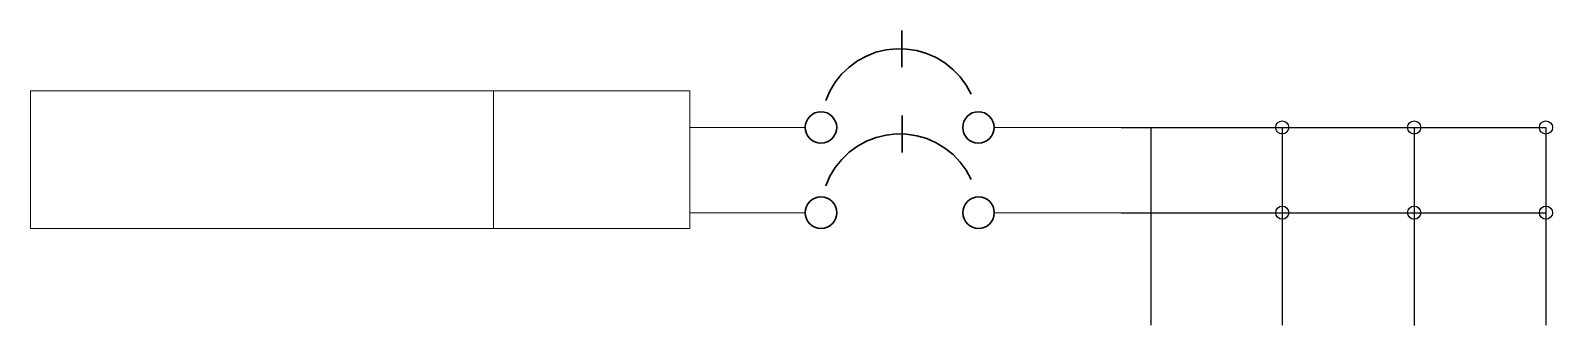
# Model space of a CAD drawing. Header units: millimetres. Extents: x -100 to 131, y 0 to 45.
import ezdxf

# ---------------------------------------------------------------- set-up
doc = ezdxf.new("R2010")
doc.units = ezdxf.units.MM
doc.layers.add('DI-Disjuntor', color=1, linetype='Continuous', lineweight=30)
doc.layers.add('DI-Linhas do diagrama', color=9, linetype='Continuous', lineweight=20)
doc.styles.get("Standard").update_dxf_attribs({"font": 'arial.ttf'})

# ---------------------------------------------------------------- blocks, each defined once
blk = doc.blocks.new('Trifi_Disjuntor_Bi')
at = {"color": 5}
blk.add_line((70.01, 30), (70.01, 0), dxfattribs=at)
at = {"color": 6}
for p, q in [((89.97, 30.01), (89.97, 0.01)), ((109.99, 29.94), (109.99, -0.06)), ((130, 30), (130, 0))]:
    blk.add_line(p, q, dxfattribs=at)
at = {"layer": 'DI-Disjuntor', "color": 1}
for p, q in [((32.24, 39.15), (32.24, 44.73)), ((32.25, 26.22), (32.25, 31.8))]:
    blk.add_line(p, q, dxfattribs=at)
for points in [[(42.73, 35.05), (41.98, 36.43), (41.06, 37.69), (39.98, 38.82), (38.76, 39.8), (37.42, 40.61), (35.99, 41.24), (34.49, 41.68), (32.94, 41.91), (31.38, 41.95), (29.82, 41.78), (28.3, 41.41), (26.84, 40.84), (25.47, 40.09), (24.21, 39.16), (23.08, 38.08), (22.1, 36.86), (21.29, 35.52), (20.66, 34.09)], [(42.75, 22.12), (41.99, 23.5), (41.07, 24.76), (39.99, 25.89), (38.77, 26.87), (37.43, 27.68), (36, 28.31), (34.5, 28.75), (32.95, 28.98), (31.39, 29.02), (29.83, 28.85), (28.31, 28.48), (26.86, 27.91), (25.48, 27.16), (24.22, 26.23), (23.09, 25.15), (22.11, 23.93), (21.3, 22.59), (20.67, 21.16)]]:
    blk.add_lwpolyline(points, dxfattribs=at)
for centre in [(19.94, 30), (43.85, 30), (19.95, 17.07), (43.87, 17.07)]:
    blk.add_circle(centre, 2.39, dxfattribs=at)
at = {"layer": 'DI-Linhas do diagrama', "color": 18, "true_color": 0x000000}
for p, q in [((-100.05, 35.55), (0.02, 35.55)), ((-100.05, 14.68), (-100.05, 35.55)), ((-29.78, 14.68), (-29.78, 35.55)), ((0.02, 14.68), (0.02, 35.55)), ((0.01, 30), (17.55, 30)), ((46.25, 30), (65.51, 30)), ((0.02, 17.07), (17.56, 17.07)), ((46.26, 17.07), (65.52, 17.07)), ((-100.05, 14.68), (0.02, 14.68))]:
    blk.add_line(p, q, dxfattribs=at)
for tag, p in [('CORRENTE', (28.02, 47.53)), ('nome', (-94.42, 23.85)), ('Potência', (-23.05, 24.11))]:
    blk.add_attdef(tag, p, '', height=2.5)
blk = doc.blocks.new('Trifi-R-Monopolar')
blk.add_line((65.51, 30), (89.97, 30.01))
blk.add_circle((89.97, 30.01), 1)
blk = doc.blocks.new('Trifi-S-Monopolar')
blk.add_line((65.51, 30), (109.99, 30))
blk.add_circle((109.99, 30), 1)
blk = doc.blocks.new('Trifi-T-Monopolar')
blk.add_line((65.51, 30), (130, 30))
blk.add_circle((130, 30), 1)
blk = doc.blocks.new('Trifi-R-Bipolar')
blk.add_line((65.52, 17.07), (89.97, 17.07))
blk.add_circle((89.97, 17.07), 1)
blk = doc.blocks.new('Trifi-S-Bipolar')
blk.add_line((65.52, 17.07), (109.99, 17.07))
blk.add_circle((109.99, 17.07), 1)
blk = doc.blocks.new('Trifi-T-Bipolar')
blk.add_line((65.52, 17.07), (130, 17.07))
blk.add_circle((130, 17.07), 1)

msp = doc.modelspace()

# ---------------------------------------------------------------- block references
for name in ['Trifi_Disjuntor_Bi', 'Trifi-R-Monopolar', 'Trifi-S-Monopolar', 'Trifi-T-Monopolar', 'Trifi-R-Bipolar', 'Trifi-S-Bipolar', 'Trifi-T-Bipolar']:
    msp.add_blockref(name, (0, 0))

doc.saveas('drawing.dxf')
